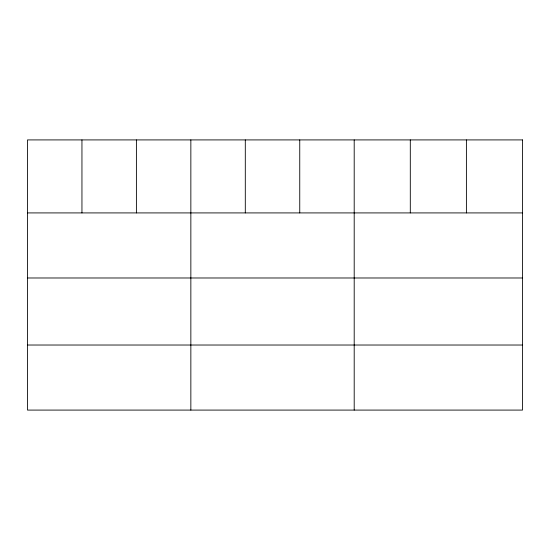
<?xml version="1.0" encoding="UTF-8"?>
<svg xmlns="http://www.w3.org/2000/svg" width="550" height="550" viewBox="0 0 550 550"><rect width="100%" height="100%" fill="white"/><g stroke="black" fill="none" stroke-linecap="round" stroke-linejoin="round"><path stroke-width="0.82" d="M27.5 212.919L522.5 212.919M27.5 277.984L522.5 277.984M27.5 345.022L522.5 345.022M466.4 139.913L466.4 212.919M410.3 139.913L410.3 212.919M354.2 139.913L354.2 410.087M299.75 139.913L299.75 212.919M245.3 139.913L245.3 212.919M190.85 139.913L190.85 410.087M136.4 139.913L136.4 212.919M81.95 139.913L81.95 212.919M522.5 139.913L27.5 139.913L27.5 410.087L522.5 410.087L522.5 139.913"/></g></svg>
